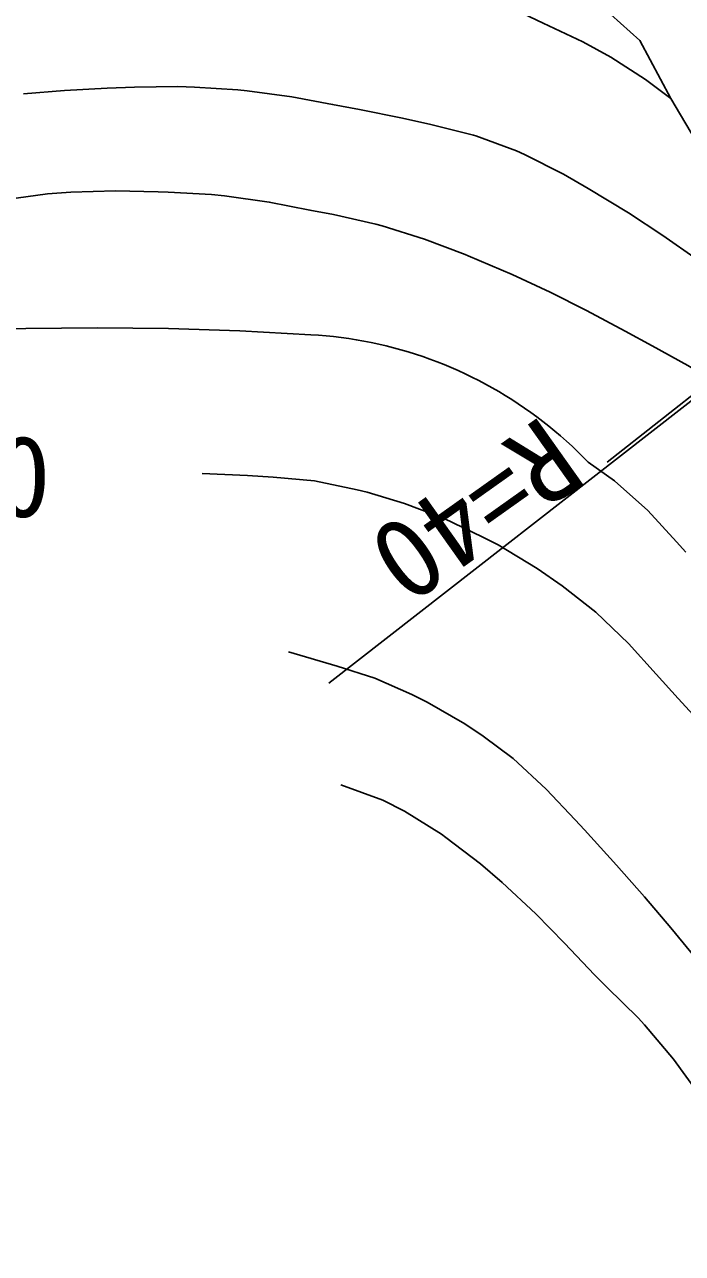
# Model space of a CAD drawing. Units: millimetres, scale not verified. Extents: x 40000 to 680000, y 20000 to 380000.
# Drawn here: x 342220 to 357074, y 268457 to 296192 of the extents above; entities that cross this region are included whole.
import ezdxf
from ezdxf.enums import TextEntityAlignment as Align

# ---------------------------------------------------------------- set-up
doc = ezdxf.new("R2010")
doc.units = ezdxf.units.MM
doc.header["$LTSCALE"] = 1000
doc.linetypes.add('CHAIN', pattern=[18.5, 12, -1.5, 3.5, -1.5])
for name, color, linetype, lineweight in [('M-BGD', 7, 'Continuous', 25), ('M-BMK', 2, 'CHAIN', 13), ('M-BMK-SRVR', 3, 'Continuous', 25)]:
    doc.layers.add(name, color=color, linetype=linetype, lineweight=lineweight)
doc.styles.add('ＭＳ ゴシック', font='')
doc.styles.get('ＭＳ ゴシック').set_extended_font_data('MS Gothic')

msp = doc.modelspace()

# ---------------------------------------------------------------- linework, layer by layer
at = {"layer": 'M-BGD'}
for p, q in [((356115, 295833), (354325, 297449)), ((356812, 294527), (356115, 295833)), ((360147, 288860), (356812, 294527)), ((359352, 289447), (355372, 286315))]:
    msp.add_line(p, q, dxfattribs=at)
for points in [[(341487, 297575), (342480, 297677), (343434, 297745), (344493, 297787), (345424, 297781), (346363, 297757), (347329, 297745), (348310, 297748), (348514, 297745), (349498, 297676), (349615, 297660), (350577, 297484), (350885, 297406), (351825, 297133), (352240, 296983), (353153, 296594), (353933, 296221), (354826, 295802), (355457, 295459), (356238, 294954), (356812, 294527)], [(342197, 294632), (343122, 294704), (344082, 294757), (344704, 294781), (345683, 294793), (346059, 294781), (347038, 294719), (347244, 294697), (348257, 294558), (349175, 294390), (349784, 294273), (350750, 294080), (351393, 293935), (352356, 293697), (352409, 293681), (353329, 293341), (353510, 293257), (354389, 292815), (354949, 292495), (355853, 291944), (356631, 291433), (357405, 290889)], [(341814, 292242), (342741, 292372), (343265, 292411), (344272, 292437), (345238, 292417), (345466, 292411), (346443, 292354), (346736, 292326), (347745, 292187), (348665, 292007), (349192, 291903), (350152, 291688), (350292, 291649), (351249, 291351), (352171, 290999), (352240, 290971), (353228, 290549), (354089, 290149), (354910, 289735), (355780, 289271), (356388, 288939), (357195, 288494), (357743, 288177)], [(340640, 289278), (342249, 289332), (343858, 289350), (345468, 289333), (347077, 289281), (348684, 289193)], [(348684, 289193), (348855, 289182), (349027, 289167), (349198, 289150), (349369, 289129), (349540, 289105), (349710, 289078), (349879, 289048), (350048, 289015), (350216, 288979), (350384, 288940), (350551, 288897), (350717, 288852), (350882, 288803), (351046, 288752), (351210, 288698), (351372, 288640), (351533, 288580), (351693, 288517), (351852, 288451), (352010, 288382), (352166, 288310), (352322, 288235), (352475, 288158), (352627, 288077), (352778, 287994), (352928, 287908), (353075, 287820), (353221, 287729), (353365, 287635), (353508, 287538), (353649, 287439), (353788, 287338), (353925, 287234), (354060, 287127), (354193, 287018), (354325, 286907), (354454, 286793), (354581, 286677), (354706, 286558), (354828, 286438), (354949, 286315)], [(354949, 286315), (355542, 285891), (356296, 285227), (356937, 284521), (357150, 284283)], [(346228, 286061), (347251, 286017), (347837, 285976), (348768, 285891), (349727, 285694), (349954, 285637), (350800, 285383), (351691, 285046), (352549, 284633), (352917, 284452)], [(352917, 284452), (353796, 283912), (354356, 283521), (355118, 282928), (355858, 282221), (356479, 281533), (356981, 280981), (357655, 280247)], [(348182, 282036), (349282, 281715), (350126, 281441), (350966, 281074), (351308, 280896), (352158, 280408), (352578, 280134), (353256, 279626), (353996, 278938), (354654, 278245), (354864, 278017), (355589, 277221), (356218, 276507), (356813, 275806), (357436, 275049)], [(349361, 279033), (350308, 278687), (350800, 278441), (351635, 277917), (351732, 277848), (352514, 277251), (353002, 276832), (353766, 276118), (354410, 275457), (355090, 274747), (355372, 274461), (356072, 273775), (356219, 273615), (356870, 272838), (357432, 272074), (357658, 271752), (358252, 270874), (358755, 270090), (359263, 269297), (359775, 268535), (360398, 267657)]]:
    msp.add_lwpolyline(points, dxfattribs=at)
at = {"layer": 'M-BMK'}
msp.add_open_spline([(307641, 300937), (309634, 302895), (310361, 303506), (312293, 304913), (315128, 306978), (316931, 307911), (320218, 309133), (324550, 310742), (327155, 311244), (331741, 311810), (335174, 312235), (337165, 312066), (340595, 311620), (344917, 311057), (347325, 310323), (351351, 308653), (354904, 307180), (356853, 306112), (359896, 303761), (362408, 301820), (363795, 300660), (365905, 298289), (366695, 297401), (366993, 297086), (367860, 295957)], degree=3, knots=[0, 0, 0, 0, 1, 1, 1, 2, 2, 2, 3, 3, 3, 4, 4, 4, 5, 5, 5, 6, 6, 6, 7, 7, 7, 8, 8, 8, 8], dxfattribs=at)
at = {"layer": 'M-BMK-SRVR'}
msp.add_line((349091, 281327), (367860, 295957), dxfattribs=at)

# ---------------------------------------------------------------- texts
at = {"layer": 'M-BGD', "style": 'ＭＳ ゴシック'}
msp.add_text('220', height=1833, dxfattribs=at).set_placement((340939, 284532), align=Align.BOTTOM_CENTER)
at = {"layer": 'M-BMK-SRVR', "style": 'ＭＳ ゴシック'}
msp.add_text('R=40', height=1833, rotation=215.382, dxfattribs=at).set_placement((351567, 286407), align=Align.BOTTOM_CENTER)

doc.saveas('drawing.dxf')
